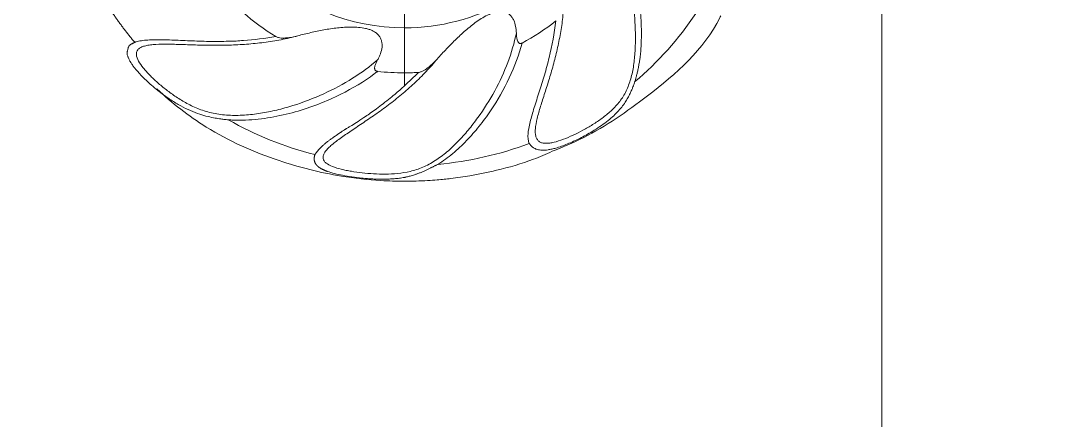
# Model space of a CAD drawing. Header units: millimetres. Extents: x -6909 to -4533, y -2578 to 782.
# Drawn here: x -5875.73 to -5864.79, y -619.05 to -614.87 of the extents above; entities that cross this region are included whole.
import ezdxf

# ---------------------------------------------------------------- set-up
doc = ezdxf.new("R2010")
doc.units = ezdxf.units.MM

msp = doc.modelspace()

# ---------------------------------------------------------------- linework, layer by layer
at = {"linetype": 'Continuous', "lineweight": 13}
for q in [(-5871.715, -614.685), (-5871.715, -615.417)]:
    msp.add_line((-5871.715, -614.946), q, dxfattribs=at)
at = {"linetype": 'Continuous', "lineweight": 13, "extrusion": (0, 0, -1)}
for start_param, end_param in [(1.570796, 4.712342), (4.712342, 7.853982)]:
    msp.add_ellipse((-5871.715, -612.927), major_axis=(2.101, 0), ratio=0.960893, start_param=start_param, end_param=end_param, dxfattribs=at)
at = {"linetype": 'Continuous', "lineweight": 18, "extrusion": (0, 0, -1)}
for ratio, start_param, end_param in [(0.960892, 0.574922, 0.845972), (0.960893, 1.831581, 2.102619), (0.960892, 1.20321, 1.47432)]:
    msp.add_ellipse((-5871.717, -612.895), major_axis=(3.639, 0), ratio=ratio, start_param=start_param, end_param=end_param, dxfattribs=at)
at = {"linetype": 'Continuous', "lineweight": 13}
for points, knots in [([(-5927.804, -636.441), (-5927.878, -634.337), (-5928.05, -628.629), (-5928.247, -617.457), (-5928.218, -606.63), (-5928.048, -597.595), (-5927.908, -592.377), (-5927.756, -587.998), (-5927.619, -584.503), (-5927.51, -582.319), (-5927.396, -580.573), (-5927.287, -579.264), (-5927.148, -577.959), (-5926.971, -576.659), (-5926.746, -575.364), (-5926.462, -574.08), (-5926.112, -572.812), (-5925.547, -571.148), (-5924.63, -569.141), (-5922.237, -565.411), (-5918.794, -562.439), (-5914.925, -560.144), (-5912.449, -558.91), (-5910.331, -558.013), (-5908.607, -557.36), (-5907.303, -556.9), (-5905.988, -556.469), (-5904.663, -556.066), (-5903.331, -555.687), (-5901.545, -555.214), (-5899.298, -554.678), (-5896.58, -554.118), (-5892.936, -553.47), (-5888.352, -552.831), (-5882.821, -552.303), (-5877.272, -551.992), (-5871.714, -551.893), (-5866.157, -551.992), (-5860.608, -552.302), (-5855.076, -552.831), (-5850.492, -553.47), (-5846.848, -554.118), (-5844.131, -554.679), (-5841.883, -555.214), (-5840.097, -555.688), (-5838.765, -556.066), (-5837.44, -556.469), (-5836.125, -556.899), (-5834.82, -557.359), (-5833.097, -558.013), (-5830.98, -558.912), (-5828.503, -560.144), (-5824.633, -562.44), (-5821.192, -565.412), (-5818.798, -569.142), (-5817.881, -571.149), (-5817.317, -572.813), (-5816.967, -574.081), (-5816.683, -575.365), (-5816.458, -576.66), (-5816.281, -577.96), (-5816.142, -579.265), (-5816.033, -580.574), (-5815.919, -582.32), (-5815.813, -584.475), (-5815.746, -586.194), (-5815.713, -587.039)], [0, 0, 0, 0, 0.031621, 0.085958, 0.167893, 0.194631, 0.221369, 0.248106, 0.261475, 0.274844, 0.281529, 0.288213, 0.294898, 0.301582, 0.308267, 0.314951, 0.321636, 0.32832, 0.341689, 0.355058, 0.39505, 0.408534, 0.422017, 0.435501, 0.442243, 0.448985, 0.455727, 0.462469, 0.469211, 0.475953, 0.489437, 0.50292, 0.516404, 0.543372, 0.57034, 0.597307, 0.624275, 0.651243, 0.67821, 0.705178, 0.732146, 0.74563, 0.759114, 0.772598, 0.77934, 0.786081, 0.792823, 0.799565, 0.806307, 0.813049, 0.826533, 0.840017, 0.853501, 0.893492, 0.906861, 0.920229, 0.926914, 0.933598, 0.940282, 0.946967, 0.953651, 0.960336, 0.96702, 0.973704, 0.987073, 1, 1, 1, 1]), ([(-5866.714, -587.136), (-5866.715, -587.702), (-5866.714, -589.386), (-5866.715, -593.325), (-5866.714, -601.196), (-5866.714, -612.444), (-5866.714, -622.567), (-5866.714, -629.315), (-5866.714, -632.127), (-5866.714, -634.376), (-5866.714, -635.782), (-5866.714, -636.906), (-5866.714, -637.751), (-5866.714, -638.312), (-5866.714, -638.594)], [0, 0, 0, 0, 0.032787, 0.098361, 0.229508, 0.491803, 0.754099, 0.819672, 0.885246, 0.918033, 0.95082, 0.967213, 0.983607, 1, 1, 1, 1]), ([(-5874.542, -615.098), (-5874.526, -615.092), (-5874.508, -615.087), (-5874.468, -615.08), (-5874.446, -615.077), (-5874.376, -615.071), (-5874.322, -615.07), (-5874.209, -615.072), (-5874.148, -615.074), (-5874.023, -615.079), (-5873.957, -615.082), (-5873.857, -615.086), (-5873.823, -615.087), (-5873.755, -615.088), (-5873.652, -615.089), (-5873.548, -615.087), (-5873.454, -615.083), (-5873.429, -615.081), (-5873.404, -615.079)], [0, 0, 0, 0, 0.078638, 0.078638, 0.157276, 0.157276, 0.314552, 0.314552, 0.471828, 0.471828, 0.629104, 0.629104, 0.707742, 0.707742, 0.78638, 0.943656, 0.943656, 1, 1, 1, 1])]:
    msp.add_open_spline(points, degree=3, knots=knots, dxfattribs=at)
at = {"linetype": 'Continuous', "lineweight": 18}
for points, knots in [([(-5870.044, -614.645), (-5870.046, -614.702), (-5870.05, -614.758), (-5870.061, -614.872), (-5870.077, -614.985), (-5870.099, -615.098), (-5870.124, -615.209), (-5870.137, -615.263), (-5870.166, -615.371), (-5870.182, -615.424), (-5870.213, -615.528), (-5870.23, -615.578), (-5870.261, -615.676), (-5870.276, -615.723), (-5870.297, -615.789), (-5870.303, -615.811), (-5870.315, -615.853), (-5870.32, -615.874), (-5870.335, -615.933), (-5870.342, -615.97), (-5870.346, -616.018), (-5870.346, -616.033), (-5870.344, -616.061), (-5870.342, -616.074), (-5870.335, -616.097), (-5870.33, -616.107), (-5870.318, -616.125), (-5870.311, -616.132), (-5870.293, -616.144), (-5870.283, -616.148), (-5870.261, -616.154), (-5870.249, -616.155), (-5870.223, -616.155), (-5870.209, -616.154), (-5870.18, -616.15), (-5870.165, -616.148), (-5870.118, -616.136), (-5870.085, -616.126), (-5870.018, -616.1), (-5869.984, -616.086), (-5869.915, -616.054), (-5869.88, -616.037), (-5869.812, -616), (-5869.778, -615.98), (-5869.711, -615.938), (-5869.678, -615.916), (-5869.614, -615.869), (-5869.583, -615.844), (-5869.524, -615.79), (-5869.496, -615.761), (-5869.444, -615.696), (-5869.421, -615.66), (-5869.381, -615.583), (-5869.364, -615.541), (-5869.337, -615.452), (-5869.326, -615.405), (-5869.31, -615.309), (-5869.305, -615.259), (-5869.298, -615.157), (-5869.296, -615.105), (-5869.296, -614.999), (-5869.298, -614.946), (-5869.308, -614.785), (-5869.321, -614.677), (-5869.36, -614.462), (-5869.386, -614.356), (-5869.452, -614.15), (-5869.491, -614.051), (-5869.537, -613.957)], [0, 0, 0, 0, 0.03125, 0.03125, 0.0625, 0.09375, 0.09375, 0.125, 0.125, 0.15625, 0.15625, 0.1875, 0.1875, 0.21875, 0.21875, 0.234375, 0.234375, 0.25, 0.25, 0.28125, 0.28125, 0.296875, 0.296875, 0.3125, 0.3125, 0.328125, 0.328125, 0.34375, 0.34375, 0.359375, 0.359375, 0.375, 0.375, 0.390625, 0.390625, 0.40625, 0.40625, 0.4375, 0.4375, 0.46875, 0.46875, 0.5, 0.5, 0.53125, 0.53125, 0.5625, 0.5625, 0.59375, 0.59375, 0.625, 0.625, 0.65625, 0.65625, 0.6875, 0.6875, 0.71875, 0.71875, 0.75, 0.75, 0.78125, 0.78125, 0.8125, 0.8125, 0.875, 0.875, 0.9375, 0.9375, 1, 1, 1, 1]), ([(-5869.439, -614.011), (-5869.436, -614.019), (-5869.43, -614.033), (-5869.421, -614.055), (-5869.412, -614.077), (-5869.403, -614.1), (-5869.395, -614.122), (-5869.386, -614.145), (-5869.378, -614.168), (-5869.37, -614.191), (-5869.362, -614.214), (-5869.355, -614.237), (-5869.347, -614.261), (-5869.34, -614.284), (-5869.333, -614.308), (-5869.326, -614.332), (-5869.32, -614.356), (-5869.304, -614.415), (-5869.284, -614.501), (-5869.265, -614.606), (-5869.254, -614.684), (-5869.248, -614.736), (-5869.244, -614.771), (-5869.242, -614.797), (-5869.24, -614.823), (-5869.238, -614.849), (-5869.237, -614.875), (-5869.236, -614.901), (-5869.235, -614.926), (-5869.234, -614.952), (-5869.234, -614.978), (-5869.234, -615.004), (-5869.234, -615.029), (-5869.234, -615.055), (-5869.235, -615.081), (-5869.236, -615.106), (-5869.237, -615.131), (-5869.238, -615.157), (-5869.24, -615.184), (-5869.243, -615.215), (-5869.247, -615.252), (-5869.253, -615.294), (-5869.261, -615.34), (-5869.27, -615.384), (-5869.279, -615.424), (-5869.288, -615.458), (-5869.296, -615.487), (-5869.302, -615.505), (-5869.304, -615.512)], [0, 0, 0, 0, 0.014189, 0.028457, 0.042802, 0.057225, 0.071726, 0.086306, 0.100964, 0.1157, 0.130515, 0.145408, 0.16038, 0.175431, 0.190561, 0.205769, 0.221057, 0.236424, 0.318692, 0.38542, 0.435867, 0.469523, 0.486065, 0.502794, 0.519565, 0.536378, 0.553233, 0.570129, 0.587068, 0.604048, 0.621069, 0.638131, 0.655235, 0.672381, 0.689568, 0.706798, 0.724071, 0.741386, 0.758777, 0.780366, 0.80615, 0.836112, 0.870228, 0.903799, 0.933568, 0.959507, 0.981633, 1, 1, 1, 1]), ([(-5871.374, -615.273), (-5871.342, -615.237), (-5871.309, -615.201), (-5871.241, -615.13), (-5871.207, -615.096), (-5871.136, -615.027), (-5871.099, -614.994), (-5871.043, -614.946), (-5871.023, -614.93), (-5870.984, -614.899), (-5870.964, -614.884), (-5870.923, -614.856), (-5870.902, -614.843), (-5870.858, -614.818), (-5870.836, -614.807), (-5870.801, -614.793), (-5870.789, -614.789), (-5870.766, -614.782), (-5870.754, -614.779), (-5870.73, -614.775), (-5870.718, -614.774), (-5870.694, -614.775), (-5870.682, -614.776), (-5870.665, -614.78), (-5870.66, -614.782), (-5870.649, -614.786), (-5870.644, -614.788), (-5870.633, -614.794), (-5870.629, -614.797), (-5870.619, -614.803), (-5870.615, -614.807), (-5870.602, -614.819), (-5870.595, -614.827), (-5870.582, -614.846), (-5870.576, -614.856), (-5870.562, -614.887), (-5870.556, -614.909), (-5870.549, -614.944), (-5870.547, -614.956), (-5870.545, -614.979), (-5870.544, -614.991), (-5870.544, -615.003)], [0, 0, 0, 0, 0.125, 0.125, 0.25, 0.25, 0.375, 0.375, 0.4375, 0.4375, 0.5, 0.5, 0.5625, 0.5625, 0.625, 0.625, 0.65625, 0.65625, 0.6875, 0.6875, 0.71875, 0.71875, 0.75, 0.75, 0.765625, 0.765625, 0.78125, 0.78125, 0.796875, 0.796875, 0.8125, 0.8125, 0.84375, 0.84375, 0.875, 0.875, 0.9375, 0.9375, 0.96875, 0.96875, 1, 1, 1, 1]), ([(-5868.403, -614.822), (-5868.406, -614.828), (-5868.57, -615.168), (-5869.082, -615.609), (-5869.701, -616.045), (-5870.058, -616.196), (-5870.17, -616.238)], [0, 0, 0, 0, 0.009125, 0.496425, 0.84529, 1, 1, 1, 1]), ([(-5872.834, -615.03), (-5872.789, -615.018), (-5872.744, -615.007), (-5872.653, -614.986), (-5872.607, -614.976), (-5872.513, -614.959), (-5872.466, -614.952), (-5872.394, -614.944), (-5872.369, -614.942), (-5872.321, -614.939), (-5872.296, -614.938), (-5872.247, -614.938), (-5872.223, -614.939), (-5872.173, -614.943), (-5872.148, -614.946), (-5872.112, -614.955), (-5872.099, -614.958), (-5872.076, -614.966), (-5872.064, -614.97), (-5872.042, -614.981), (-5872.031, -614.987), (-5872.01, -615.001), (-5872.001, -615.009), (-5871.988, -615.023), (-5871.984, -615.027), (-5871.977, -615.037), (-5871.974, -615.042), (-5871.968, -615.053), (-5871.965, -615.058), (-5871.961, -615.069), (-5871.959, -615.074), (-5871.954, -615.092), (-5871.952, -615.103), (-5871.95, -615.126), (-5871.95, -615.138), (-5871.954, -615.173), (-5871.96, -615.195), (-5871.971, -615.228), (-5871.976, -615.239), (-5871.986, -615.26), (-5871.991, -615.27), (-5871.997, -615.28)], [0, 0, 0, 0, 0.125, 0.125, 0.25, 0.25, 0.375, 0.375, 0.4375, 0.4375, 0.5, 0.5, 0.5625, 0.5625, 0.625, 0.625, 0.65625, 0.65625, 0.6875, 0.6875, 0.71875, 0.71875, 0.75, 0.75, 0.765625, 0.765625, 0.78125, 0.78125, 0.796875, 0.796875, 0.8125, 0.8125, 0.84375, 0.84375, 0.875, 0.875, 0.9375, 0.9375, 0.96875, 0.96875, 1, 1, 1, 1]), ([(-5870.409, -616.158), (-5870.415, -616.145), (-5870.418, -616.13), (-5870.422, -616.097), (-5870.423, -616.079), (-5870.419, -616.021), (-5870.411, -615.978), (-5870.388, -615.884), (-5870.373, -615.834), (-5870.34, -615.729), (-5870.322, -615.674), (-5870.295, -615.588), (-5870.285, -615.559), (-5870.267, -615.5), (-5870.24, -615.411), (-5870.215, -615.319), (-5870.169, -615.131), (-5870.145, -615.002), (-5870.131, -614.874)], [0, 0, 0, 0, 0.0625, 0.0625, 0.125, 0.125, 0.25, 0.25, 0.375, 0.375, 0.5, 0.5, 0.5625, 0.5625, 0.625, 0.75, 0.75, 1, 1, 1, 1]), ([(-5872.834, -615.03), (-5872.891, -615.045), (-5872.95, -615.059), (-5873.068, -615.082), (-5873.188, -615.101), (-5873.31, -615.113), (-5873.431, -615.122), (-5873.492, -615.125), (-5873.612, -615.129), (-5873.672, -615.129), (-5873.79, -615.128), (-5873.848, -615.127), (-5873.961, -615.124), (-5874.016, -615.122), (-5874.095, -615.119), (-5874.121, -615.119), (-5874.171, -615.118), (-5874.196, -615.117), (-5874.267, -615.117), (-5874.311, -615.118), (-5874.369, -615.123), (-5874.387, -615.126), (-5874.42, -615.132), (-5874.435, -615.135), (-5874.463, -615.144), (-5874.475, -615.149), (-5874.495, -615.161), (-5874.503, -615.168), (-5874.516, -615.183), (-5874.52, -615.191), (-5874.525, -615.209), (-5874.526, -615.218), (-5874.523, -615.249), (-5874.515, -615.271), (-5874.489, -615.317), (-5874.472, -615.341), (-5874.442, -615.379), (-5874.431, -615.391), (-5874.408, -615.416), (-5874.396, -615.429), (-5874.359, -615.467), (-5874.305, -615.519), (-5874.243, -615.57), (-5874.178, -615.62), (-5874.144, -615.645), (-5874.072, -615.693), (-5874.035, -615.716), (-5873.954, -615.759), (-5873.911, -615.779), (-5873.82, -615.814), (-5873.771, -615.829), (-5873.669, -615.85), (-5873.615, -615.857), (-5873.506, -615.864), (-5873.45, -615.863), (-5873.337, -615.856), (-5873.281, -615.85), (-5873.167, -615.832), (-5873.111, -615.82), (-5872.998, -615.793), (-5872.942, -615.778), (-5872.776, -615.726), (-5872.667, -615.684), (-5872.457, -615.588), (-5872.356, -615.534), (-5872.166, -615.415), (-5872.078, -615.35), (-5871.997, -615.28)], [0, 0, 0, 0, 0.03125, 0.03125, 0.0625, 0.09375, 0.09375, 0.125, 0.125, 0.15625, 0.15625, 0.1875, 0.1875, 0.21875, 0.21875, 0.234375, 0.234375, 0.25, 0.25, 0.28125, 0.28125, 0.296875, 0.296875, 0.3125, 0.3125, 0.328125, 0.328125, 0.34375, 0.34375, 0.359375, 0.359375, 0.375, 0.375, 0.40625, 0.40625, 0.4375, 0.4375, 0.453125, 0.453125, 0.46875, 0.46875, 0.5, 0.53125, 0.53125, 0.5625, 0.5625, 0.59375, 0.59375, 0.625, 0.625, 0.65625, 0.65625, 0.6875, 0.6875, 0.71875, 0.71875, 0.75, 0.75, 0.78125, 0.78125, 0.8125, 0.8125, 0.875, 0.875, 0.9375, 0.9375, 1, 1, 1, 1]), ([(-5872.834, -615.03), (-5872.853, -615.035), (-5872.871, -615.04), (-5872.91, -615.047), (-5872.929, -615.05), (-5872.967, -615.053), (-5872.987, -615.054), (-5873.016, -615.052), (-5873.026, -615.05), (-5873.041, -615.047), (-5873.046, -615.046), (-5873.056, -615.042), (-5873.06, -615.04), (-5873.065, -615.037)], [0, 0, 0, 0, 0.25, 0.25, 0.5, 0.5, 0.75, 0.75, 0.875, 0.875, 0.9375, 0.9375, 1, 1, 1, 1]), ([(-5871.374, -615.273), (-5871.411, -615.317), (-5871.449, -615.361), (-5871.53, -615.446), (-5871.613, -615.529), (-5871.702, -615.606), (-5871.792, -615.681), (-5871.838, -615.718), (-5871.93, -615.788), (-5871.977, -615.821), (-5872.069, -615.886), (-5872.115, -615.917), (-5872.205, -615.977), (-5872.248, -616.006), (-5872.309, -616.047), (-5872.329, -616.061), (-5872.368, -616.087), (-5872.386, -616.101), (-5872.439, -616.139), (-5872.47, -616.164), (-5872.509, -616.199), (-5872.52, -616.21), (-5872.54, -616.233), (-5872.548, -616.244), (-5872.56, -616.265), (-5872.565, -616.275), (-5872.57, -616.295), (-5872.57, -616.304), (-5872.567, -616.322), (-5872.564, -616.331), (-5872.553, -616.347), (-5872.546, -616.354), (-5872.52, -616.375), (-5872.496, -616.388), (-5872.442, -616.409), (-5872.411, -616.418), (-5872.361, -616.431), (-5872.344, -616.434), (-5872.309, -616.442), (-5872.291, -616.445), (-5872.236, -616.454), (-5872.16, -616.465), (-5872.08, -616.472), (-5871.999, -616.476), (-5871.957, -616.478), (-5871.873, -616.477), (-5871.831, -616.475), (-5871.744, -616.466), (-5871.7, -616.459), (-5871.612, -616.438), (-5871.568, -616.424), (-5871.48, -616.386), (-5871.437, -616.363), (-5871.352, -616.309), (-5871.311, -616.278), (-5871.231, -616.211), (-5871.193, -616.175), (-5871.119, -616.098), (-5871.083, -616.058), (-5871.013, -615.974), (-5870.98, -615.931), (-5870.883, -615.797), (-5870.824, -615.703), (-5870.718, -615.509), (-5870.672, -615.409), (-5870.596, -615.206), (-5870.565, -615.104), (-5870.544, -615.003)], [0, 0, 0, 0, 0.03125, 0.03125, 0.0625, 0.09375, 0.09375, 0.125, 0.125, 0.15625, 0.15625, 0.1875, 0.1875, 0.21875, 0.21875, 0.234375, 0.234375, 0.25, 0.25, 0.28125, 0.28125, 0.296875, 0.296875, 0.3125, 0.3125, 0.328125, 0.328125, 0.34375, 0.34375, 0.359375, 0.359375, 0.375, 0.375, 0.40625, 0.40625, 0.4375, 0.4375, 0.453125, 0.453125, 0.46875, 0.46875, 0.5, 0.53125, 0.53125, 0.5625, 0.5625, 0.59375, 0.59375, 0.625, 0.625, 0.65625, 0.65625, 0.6875, 0.6875, 0.71875, 0.71875, 0.75, 0.75, 0.78125, 0.78125, 0.8125, 0.8125, 0.875, 0.875, 0.9375, 0.9375, 1, 1, 1, 1]), ([(-5870.544, -615.003), (-5870.543, -615.015), (-5870.543, -615.027), (-5870.541, -615.045), (-5870.54, -615.051), (-5870.538, -615.062), (-5870.536, -615.068), (-5870.533, -615.079), (-5870.531, -615.085), (-5870.527, -615.093), (-5870.526, -615.095), (-5870.522, -615.1), (-5870.52, -615.102), (-5870.516, -615.106), (-5870.514, -615.108), (-5870.508, -615.11), (-5870.505, -615.111), (-5870.499, -615.111), (-5870.496, -615.111), (-5870.49, -615.109), (-5870.487, -615.108), (-5870.484, -615.106)], [0, 0, 0, 0, 0.25, 0.25, 0.375, 0.375, 0.5, 0.5, 0.625, 0.625, 0.6875, 0.6875, 0.75, 0.75, 0.8125, 0.8125, 0.875, 0.875, 0.9375, 0.9375, 1, 1, 1, 1]), ([(-5873.562, -615.908), (-5873.565, -615.908), (-5873.577, -615.907), (-5873.603, -615.905), (-5873.646, -615.9), (-5873.705, -615.89), (-5873.779, -615.875), (-5873.865, -615.85), (-5873.96, -615.813), (-5874.061, -615.764), (-5874.165, -615.702), (-5874.257, -615.636), (-5874.334, -615.575), (-5874.396, -615.522), (-5874.451, -615.469), (-5874.49, -615.428), (-5874.514, -615.401), (-5874.527, -615.386), (-5874.539, -615.372), (-5874.551, -615.357), (-5874.561, -615.342), (-5874.572, -615.328), (-5874.579, -615.317), (-5874.584, -615.309), (-5874.588, -615.303), (-5874.592, -615.295), (-5874.598, -615.283), (-5874.605, -615.27), (-5874.611, -615.255), (-5874.616, -615.242), (-5874.619, -615.233), (-5874.621, -615.226), (-5874.622, -615.223), (-5874.623, -615.221), (-5874.623, -615.22), (-5874.623, -615.22), (-5874.623, -615.219), (-5874.623, -615.219), (-5874.623, -615.218), (-5874.623, -615.217), (-5874.623, -615.216), (-5874.623, -615.213), (-5874.623, -615.211), (-5874.622, -615.205), (-5874.62, -615.196), (-5874.618, -615.182), (-5874.614, -615.168), (-5874.61, -615.154), (-5874.606, -615.143), (-5874.602, -615.136), (-5874.6, -615.133), (-5874.597, -615.13), (-5874.594, -615.127), (-5874.591, -615.125), (-5874.584, -615.12), (-5874.577, -615.116), (-5874.569, -615.112), (-5874.562, -615.108), (-5874.556, -615.105), (-5874.55, -615.103), (-5874.546, -615.1), (-5874.543, -615.099), (-5874.542, -615.098)], [0, 0, 0, 0, 0.005798, 0.022591, 0.05026, 0.08856, 0.136896, 0.194019, 0.257754, 0.326223, 0.397776, 0.471812, 0.520374, 0.567097, 0.612458, 0.656841, 0.669534, 0.682205, 0.694854, 0.707482, 0.720091, 0.732685, 0.74527, 0.748743, 0.754227, 0.761725, 0.771239, 0.786858, 0.799997, 0.811935, 0.823434, 0.826921, 0.830575, 0.831332, 0.832549, 0.83308, 0.833286, 0.833533, 0.834234, 0.83539, 0.836998, 0.840304, 0.843467, 0.846488, 0.861802, 0.876424, 0.892989, 0.910261, 0.924655, 0.931126, 0.935325, 0.938709, 0.942863, 0.947793, 0.953508, 0.966114, 0.972634, 0.980181, 0.986704, 0.992189, 0.996623, 1, 1, 1, 1]), ([(-5870.484, -615.106), (-5870.517, -615.228), (-5870.562, -615.35), (-5870.673, -615.589), (-5870.74, -615.705), (-5870.852, -615.871), (-5870.892, -615.925), (-5870.976, -616.029), (-5871.02, -616.079), (-5871.112, -616.175), (-5871.16, -616.22), (-5871.26, -616.304), (-5871.312, -616.342), (-5871.366, -616.375)], [0, 0, 0, 0, 0.25, 0.25, 0.5, 0.5, 0.625, 0.625, 0.75, 0.75, 0.875, 0.875, 1, 1, 1, 1]), ([(-5871.997, -615.28), (-5872.003, -615.291), (-5872.008, -615.301), (-5872.018, -615.323), (-5872.022, -615.334), (-5872.027, -615.351), (-5872.028, -615.357), (-5872.029, -615.365), (-5872.029, -615.368), (-5872.028, -615.374), (-5872.028, -615.377), (-5872.026, -615.383), (-5872.025, -615.386), (-5872.022, -615.391), (-5872.019, -615.393), (-5872.014, -615.397), (-5872.011, -615.399), (-5872.005, -615.401), (-5872.002, -615.401), (-5871.999, -615.402)], [0, 0, 0, 0, 0.25, 0.25, 0.5, 0.5, 0.625, 0.625, 0.6875, 0.6875, 0.75, 0.75, 0.8125, 0.8125, 0.875, 0.875, 0.9375, 0.9375, 1, 1, 1, 1]), ([(-5871.374, -615.273), (-5871.388, -615.288), (-5871.402, -615.303), (-5871.431, -615.331), (-5871.446, -615.344), (-5871.478, -615.37), (-5871.494, -615.382), (-5871.521, -615.397), (-5871.531, -615.402), (-5871.545, -615.408), (-5871.55, -615.409), (-5871.56, -615.412), (-5871.565, -615.413), (-5871.57, -615.413)], [0, 0, 0, 0, 0.25, 0.25, 0.5, 0.5, 0.75, 0.75, 0.875, 0.875, 0.9375, 0.9375, 1, 1, 1, 1]), ([(-5871.999, -615.402), (-5872.01, -615.411), (-5872.127, -615.5), (-5872.328, -615.622), (-5872.614, -615.748), (-5872.86, -615.83), (-5873.074, -615.879), (-5873.248, -615.903), (-5873.38, -615.913), (-5873.485, -615.913), (-5873.545, -615.91), (-5873.562, -615.909)], [0, 0, 0, 0, 0.027142, 0.281338, 0.433273, 0.585168, 0.738074, 0.81542, 0.892767, 0.969317, 1, 1, 1, 1]), ([(-5871.717, -615.554), (-5871.717, -615.549), (-5871.717, -615.544), (-5871.717, -615.499), (-5871.717, -615.458), (-5871.717, -615.418), (-5871.717, -615.417)], [0, 0, 0, 0, 0.107801, 0.119596, 0.986527, 1, 1, 1, 1]), ([(-5871.715, -615.417), (-5871.701, -615.417), (-5871.687, -615.417), (-5871.659, -615.417), (-5871.645, -615.416), (-5871.611, -615.415), (-5871.591, -615.414), (-5871.57, -615.413)], [0, 0, 0, 0, 0.291616, 0.291616, 0.583232, 0.583232, 1, 1, 1, 1]), ([(-5871.717, -616.552), (-5871.799, -616.552), (-5872.02, -616.545), (-5872.463, -616.496), (-5873.09, -616.338), (-5873.759, -616.041), (-5874.149, -615.736), (-5874.31, -615.585)], [0, 0, 0, 0, 0.086482, 0.233621, 0.470762, 0.768107, 1, 1, 1, 1]), ([(-5872.655, -616.273), (-5872.655, -616.273), (-5872.654, -616.272), (-5872.653, -616.271), (-5872.651, -616.267), (-5872.648, -616.263), (-5872.641, -616.254), (-5872.631, -616.242), (-5872.617, -616.225), (-5872.599, -616.205), (-5872.582, -616.188), (-5872.565, -616.172), (-5872.553, -616.162), (-5872.539, -616.15), (-5872.52, -616.135), (-5872.497, -616.119), (-5872.472, -616.101), (-5872.451, -616.085), (-5872.434, -616.074), (-5872.421, -616.065), (-5872.409, -616.057), (-5872.398, -616.05), (-5872.388, -616.043), (-5872.378, -616.036), (-5872.367, -616.029), (-5872.359, -616.023), (-5872.352, -616.019), (-5872.349, -616.017), (-5872.347, -616.015), (-5872.345, -616.014), (-5872.342, -616.012), (-5872.337, -616.009), (-5872.33, -616.005), (-5872.315, -615.996), (-5872.295, -615.984), (-5872.255, -615.959), (-5872.197, -615.923), (-5872.132, -615.879), (-5872.067, -615.835), (-5872.006, -615.791), (-5871.938, -615.739), (-5871.869, -615.685), (-5871.807, -615.633), (-5871.758, -615.591), (-5871.729, -615.565), (-5871.717, -615.554)], [0, 0, 0, 0, 0.001131, 0.003452, 0.006972, 0.016007, 0.022662, 0.047113, 0.072633, 0.095439, 0.134938, 0.147328, 0.162462, 0.180428, 0.201318, 0.22884, 0.257408, 0.281809, 0.297297, 0.310433, 0.322563, 0.333672, 0.343746, 0.352772, 0.364155, 0.37625, 0.379261, 0.383577, 0.385765, 0.386689, 0.388638, 0.393304, 0.40202, 0.408854, 0.434243, 0.460215, 0.522566, 0.598104, 0.647832, 0.706833, 0.775147, 0.849524, 0.911844, 0.962007, 1, 1, 1, 1]), ([(-5869.304, -615.512), (-5869.305, -615.516), (-5869.308, -615.525), (-5869.314, -615.542), (-5869.323, -615.567), (-5869.336, -615.598), (-5869.353, -615.636), (-5869.376, -615.68), (-5869.404, -615.727), (-5869.44, -615.777), (-5869.485, -615.828), (-5869.537, -615.879), (-5869.599, -615.93), (-5869.669, -615.981), (-5869.742, -616.027), (-5869.812, -616.068), (-5869.878, -616.103), (-5869.944, -616.134), (-5870.008, -616.162), (-5870.071, -616.186), (-5870.126, -616.204), (-5870.173, -616.216), (-5870.211, -616.223), (-5870.245, -616.227), (-5870.274, -616.228), (-5870.3, -616.225), (-5870.322, -616.221), (-5870.34, -616.215), (-5870.356, -616.207), (-5870.369, -616.199), (-5870.38, -616.19), (-5870.389, -616.181), (-5870.397, -616.173), (-5870.403, -616.165), (-5870.407, -616.16), (-5870.409, -616.158)], [0, 0, 0, 0, 0.007696, 0.021725, 0.042027, 0.068512, 0.10099, 0.139103, 0.182273, 0.229611, 0.279986, 0.332718, 0.387339, 0.443389, 0.500808, 0.545699, 0.588798, 0.630454, 0.671001, 0.710643, 0.749567, 0.777091, 0.803076, 0.827585, 0.850617, 0.871647, 0.89132, 0.909685, 0.926718, 0.942386, 0.9567, 0.969655, 0.981221, 0.991351, 1, 1, 1, 1]), ([(-5870.17, -616.238), (-5870.234, -616.269), (-5870.422, -616.351), (-5870.712, -616.431), (-5871.003, -616.492), (-5871.211, -616.522), (-5871.358, -616.537), (-5871.521, -616.548), (-5871.635, -616.552), (-5871.717, -616.552)], [0, 0, 0, 0, 0.133679, 0.387351, 0.566763, 0.693645, 0.783372, 0.846821, 1, 1, 1, 1]), ([(-5872.655, -616.273), (-5872.655, -616.275), (-5872.656, -616.279), (-5872.658, -616.285), (-5872.659, -616.291), (-5872.66, -616.297), (-5872.661, -616.303), (-5872.662, -616.308), (-5872.662, -616.313), (-5872.662, -616.318), (-5872.662, -616.323), (-5872.662, -616.327), (-5872.661, -616.332), (-5872.66, -616.336), (-5872.659, -616.34), (-5872.658, -616.344), (-5872.657, -616.349), (-5872.655, -616.353), (-5872.654, -616.357), (-5872.652, -616.361), (-5872.65, -616.365), (-5872.647, -616.368), (-5872.645, -616.372), (-5872.642, -616.376), (-5872.64, -616.38), (-5872.636, -616.383), (-5872.633, -616.387), (-5872.63, -616.39), (-5872.626, -616.394), (-5872.623, -616.397), (-5872.619, -616.4), (-5872.614, -616.403), (-5872.61, -616.407), (-5872.606, -616.41), (-5872.601, -616.413), (-5872.596, -616.416), (-5872.591, -616.419), (-5872.586, -616.422), (-5872.58, -616.425), (-5872.574, -616.428), (-5872.569, -616.43), (-5872.562, -616.433), (-5872.556, -616.436), (-5872.55, -616.439), (-5872.543, -616.441), (-5872.536, -616.444), (-5872.53, -616.447), (-5872.502, -616.456), (-5872.449, -616.472), (-5872.363, -616.491), (-5872.265, -616.507), (-5872.187, -616.517), (-5872.133, -616.522), (-5872.104, -616.524), (-5872.075, -616.526), (-5872.046, -616.528), (-5872.018, -616.529), (-5871.989, -616.53), (-5871.961, -616.53), (-5871.933, -616.53), (-5871.905, -616.53), (-5871.878, -616.529), (-5871.85, -616.527), (-5871.823, -616.525), (-5871.796, -616.523), (-5871.769, -616.52), (-5871.743, -616.516), (-5871.725, -616.513), (-5871.717, -616.512)], [0, 0, 0, 0, 0.007746, 0.016673, 0.026602, 0.036539, 0.045563, 0.05322, 0.060425, 0.068002, 0.07569, 0.083039, 0.089811, 0.096366, 0.103146, 0.110405, 0.117851, 0.125103, 0.131981, 0.138661, 0.145344, 0.152165, 0.159065, 0.165954, 0.172756, 0.179477, 0.186162, 0.192848, 0.199559, 0.206288, 0.213023, 0.219757, 0.226487, 0.233218, 0.239957, 0.246708, 0.253477, 0.260268, 0.267086, 0.273935, 0.280819, 0.287741, 0.294704, 0.30171, 0.308762, 0.315864, 0.323016, 0.330224, 0.398629, 0.470353, 0.547361, 0.631265, 0.654127, 0.676928, 0.699688, 0.722426, 0.745162, 0.767913, 0.7907, 0.813539, 0.836449, 0.859447, 0.882547, 0.905763, 0.929106, 0.952584, 0.976208, 1, 1, 1, 1]), ([(-5871.366, -616.375), (-5871.37, -616.377), (-5871.377, -616.38), (-5871.388, -616.386), (-5871.399, -616.391), (-5871.411, -616.397), (-5871.423, -616.403), (-5871.435, -616.409), (-5871.448, -616.415), (-5871.461, -616.422), (-5871.475, -616.428), (-5871.489, -616.435), (-5871.504, -616.442), (-5871.519, -616.449), (-5871.54, -616.458), (-5871.566, -616.468), (-5871.595, -616.479), (-5871.622, -616.488), (-5871.645, -616.495), (-5871.665, -616.5), (-5871.682, -616.504), (-5871.695, -616.507), (-5871.705, -616.509), (-5871.712, -616.511), (-5871.716, -616.511), (-5871.717, -616.512)], [0, 0, 0, 0, 0.02969, 0.060667, 0.092944, 0.126535, 0.161458, 0.197729, 0.235364, 0.27437, 0.314759, 0.356538, 0.399718, 0.444307, 0.490314, 0.585545, 0.670389, 0.744948, 0.809422, 0.864124, 0.909363, 0.945393, 0.972416, 0.990583, 1, 1, 1, 1])]:
    msp.add_open_spline(points, degree=3, knots=knots, dxfattribs=at)
at = {"linetype": 'Continuous', "lineweight": 13}
msp.add_rational_spline([(-5875.053, -614.291), (-5874.922, -614.581), (-5874.75, -614.852), (-5874.542, -615.098)], [1, 0.993885321007, 0.993885321007, 1], degree=3, dxfattribs=at)
at = {"linetype": 'Continuous', "lineweight": 18}
for points in [[(-5873.405, -614.786), (-5873.299, -614.879), (-5873.185, -614.963), (-5873.065, -615.037)], [(-5870.484, -615.106), (-5870.36, -615.039), (-5870.242, -614.961), (-5870.131, -614.874)], [(-5873.404, -615.079), (-5873.29, -615.071), (-5873.176, -615.058), (-5873.065, -615.037)], [(-5871.999, -615.402), (-5871.905, -615.412), (-5871.811, -615.417), (-5871.717, -615.417)], [(-5871.717, -615.554), (-5871.666, -615.509), (-5871.617, -615.462), (-5871.57, -615.413)], [(-5871.715, -615.417), (-5871.716, -615.417), (-5871.716, -615.417), (-5871.717, -615.417)]]:
    msp.add_open_spline(points, degree=3, dxfattribs=at)

doc.saveas('drawing.dxf')
